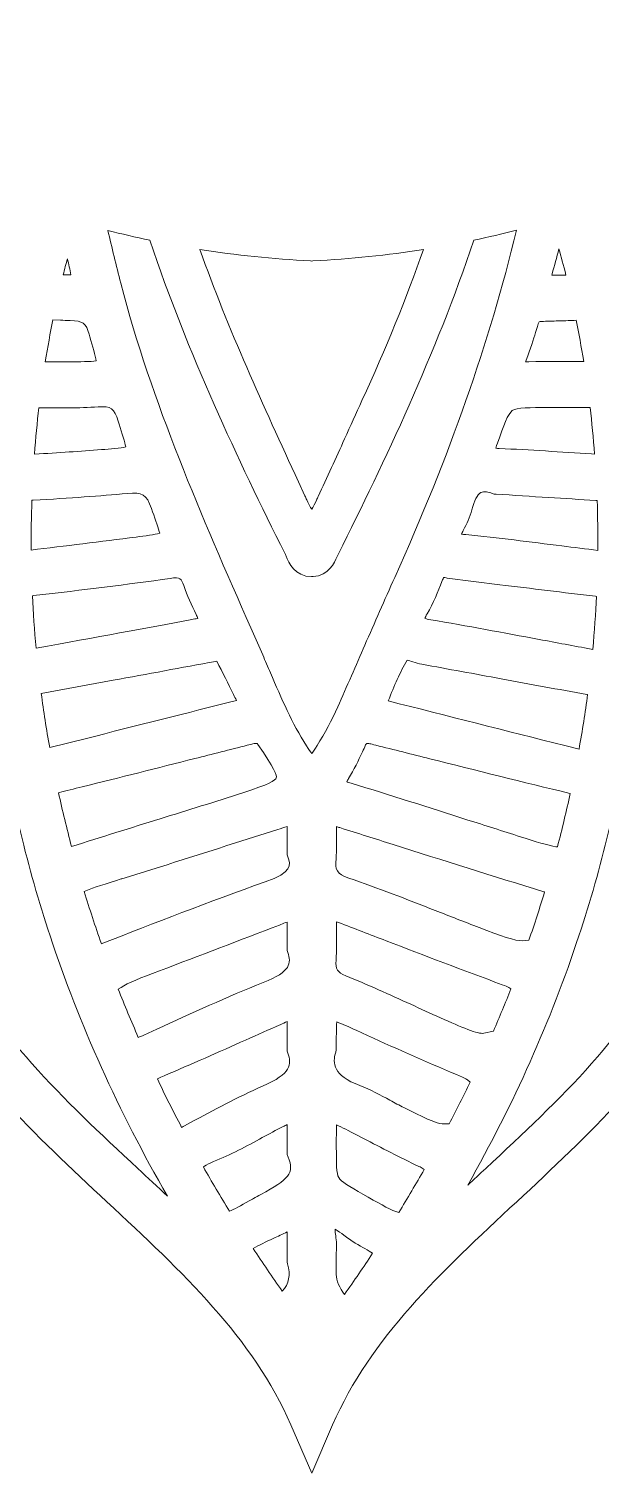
# Model space of a CAD drawing. Extents: x 126 to 2875, y -2951 to -49.
# Drawn here: x 1402 to 1601, y -2951 to -2448 of the extents above; entities that cross this region are included whole.
import ezdxf

# ---------------------------------------------------------------- set-up
doc = ezdxf.new("R2010")
doc.units = 0
doc.header["$MEASUREMENT"] = 0
doc.layers.add('Layer 1', color=7, linetype='Continuous')

# ---------------------------------------------------------------- blocks, each defined once
blk = doc.blocks.new('block 2')
at = {"layer": 'Layer 1', "lineweight": 0}
for points, knots in [([(2818.52, -1015.73), (2765.29, -1065.49), (2703.63, -1093.3), (2640.24, -1096.15), (2556.69, -1099.87), (2474.7, -1071.45), (2412.6, -1046.28), (2390.46, -1037.31), (2368.11, -1027.6), (2346.48, -1018.23), (2338.27, -1014.67), (2330.02, -1011.09), (2321.71, -1007.53), (2370.51, -1008.44), (2426.27, -1007.2), (2513.09, -924.65), (2568.78, -871.7), (2642.17, -798.11), (2625.81, -711.87), (2622.52, -694.49), (2611.09, -653.09), (2560.09, -612.54), (2565.36, -622.37), (2601.86, -692.87), (2569.54, -747.69), (2554.2, -773.71), (2526.78, -791.73), (2470.03, -803.98), (2455.63, -807.08), (2439.86, -809.44), (2422.81, -811.04), (2491.94, -734.79), (2533.75, -634.63), (2547.11, -513), (2561.91, -378.42), (2538.09, -252.24), (2515.5, -170.1), (2510.84, -153.21), (2505.7, -136.24), (2500.21, -119.65), (2496.11, -107.32), (2491.02, -97.85), (2485.03, -91.28), (2485.03, -91.28), (2489.08, -88.91), (2489.08, -88.91), (2488.22, -87.43), (2467.53, -52.75), (2420.58, -50.35), (2390.21, -48.79), (2356.11, -61.25), (2319.21, -87.4), (2293.72, -105.48), (2266.78, -130.21), (2238.64, -161.33), (2186.92, -191.97), (2146.46, -219.39), (2111.33, -247.55), (2059.02, -289.5), (2001.37, -329.63), (1934.36, -338.98), (1877.45, -346.93), (1826.29, -329.19), (1772.12, -310.4), (1744.15, -300.69), (1715.23, -290.66), (1685.52, -284.53), (1598.6, -266.59), (1534.9, -282.01), (1500.31, -329.06), (1465.72, -282.01), (1402.02, -266.61), (1315.1, -284.53), (1285.39, -290.66), (1256.47, -300.69), (1228.5, -310.4), (1174.33, -329.19), (1123.17, -346.93), (1066.26, -338.98), (999.25, -329.63), (941.6, -289.5), (889.29, -247.55), (854.16, -219.39), (813.72, -191.97), (761.98, -161.33), (733.84, -130.21), (706.9, -105.48), (681.41, -87.4), (644.51, -61.25), (610.42, -48.78), (580.04, -50.35), (533.09, -52.75), (512.4, -87.43), (511.54, -88.91), (511.54, -88.91), (515.6, -91.28), (515.6, -91.28), (509.6, -97.85), (504.51, -107.32), (500.43, -119.65), (494.91, -136.25), (489.76, -153.22), (485.12, -170.1), (462.53, -252.24), (438.71, -378.42), (453.51, -513), (466.87, -634.63), (508.68, -734.79), (577.81, -811.04), (560.76, -809.44), (544.99, -807.08), (530.59, -803.98), (473.84, -791.73), (446.42, -773.71), (431.08, -747.69), (398.76, -692.87), (435.26, -622.37), (440.53, -612.54), (389.53, -653.09), (378.1, -694.49), (374.81, -711.87), (358.45, -798.11), (431.84, -871.7), (487.53, -924.65), (574.36, -1007.2), (630.11, -1008.44), (678.91, -1007.53), (670.6, -1011.09), (662.35, -1014.67), (654.14, -1018.23), (632.51, -1027.6), (610.16, -1037.31), (588.02, -1046.28), (525.92, -1071.45), (443.9, -1099.88), (360.39, -1096.15), (296.99, -1093.3), (235.33, -1065.49), (182.1, -1015.73), (182.1, -1015.73), (125.87, -963.15), (125.87, -963.15), (125.87, -963.15), (170.22, -1026.07), (170.22, -1026.07), (219.77, -1096.34), (304.4, -1156.08), (385.84, -1178.26), (421.01, -1187.83), (457.96, -1193.28), (496.54, -1194.59), (485.65, -1205.66), (470.29, -1222.36), (453.05, -1244.47), (422.71, -1283.4), (380.73, -1347.02), (353.04, -1429.06), (321.9, -1521.35), (314.84, -1617.62), (332.07, -1715.18), (353.53, -1836.78), (412.97, -1960.62), (508.76, -2083.27), (508.76, -2083.27), (517.35, -2094.25), (517.35, -2094.25), (517.35, -2094.25), (522.39, -2081.24), (522.39, -2081.24), (522.59, -2080.7), (544.03, -2026.57), (607.28, -1966.45), (618.55, -1955.74), (631.63, -1944.41), (646.68, -1932.9), (644.92, -1962.85), (643.59, -2025.77), (654.99, -2105.75), (664.24, -2170.7), (680.05, -2233.27), (701.96, -2291.74), (729.36, -2364.83), (766.43, -2431.68), (812.16, -2490.44), (814.05, -2493.21), (839.63, -2531.25), (859.49, -2587.32), (878.32, -2640.42), (895.73, -2721.14), (871.87, -2804.06), (871.87, -2804.06), (865.62, -2825.84), (865.62, -2825.84), (865.62, -2825.84), (884.08, -2812.68), (884.08, -2812.68), (885.65, -2811.57), (922.92, -2784.71), (954.16, -2735.73), (978.8, -2697.08), (1003.28, -2637.97), (992.89, -2564.05), (993.48, -2564.79), (994.03, -2565.49), (994.54, -2566.17), (1016.21, -2595.31), (1039.76, -2622.73), (1064.5, -2647.63), (1109.21, -2692.65), (1155.37, -2726.78), (1201.72, -2749.11), (1255.68, -2775.1), (1310.13, -2785.14), (1363.64, -2778.93), (1378.87, -2809.5), (1404.34, -2833.21), (1429, -2856.2), (1455.2, -2880.59), (1479.94, -2903.62), (1493.04, -2933.91), (1493.04, -2933.91), (1500.31, -2950.67), (1500.31, -2950.67), (1500.31, -2950.67), (1507.58, -2933.91), (1507.58, -2933.91), (1520.68, -2903.62), (1545.42, -2880.59), (1571.62, -2856.2), (1596.29, -2833.21), (1621.76, -2809.5), (1636.98, -2778.93), (1690.49, -2785.14), (1744.94, -2775.1), (1798.9, -2749.11), (1845.25, -2726.78), (1891.43, -2692.65), (1936.12, -2647.63), (1960.86, -2622.73), (1984.41, -2595.33), (2006.08, -2566.18), (2006.59, -2565.5), (2007.14, -2564.79), (2007.73, -2564.05), (1997.35, -2637.97), (2021.82, -2697.08), (2046.46, -2735.73), (2077.7, -2784.71), (2114.98, -2811.57), (2116.54, -2812.68), (2116.54, -2812.68), (2135, -2825.84), (2135, -2825.84), (2135, -2825.84), (2128.75, -2804.06), (2128.75, -2804.06), (2104.89, -2721.14), (2122.3, -2640.42), (2141.13, -2587.32), (2161.01, -2531.22), (2186.59, -2493.18), (2188.46, -2490.44), (2234.19, -2431.68), (2271.26, -2364.83), (2298.65, -2291.74), (2320.57, -2233.27), (2336.38, -2170.7), (2345.63, -2105.75), (2357.03, -2025.77), (2355.7, -1962.85), (2353.94, -1932.9), (2368.99, -1944.41), (2382.07, -1955.74), (2393.34, -1966.45), (2456.59, -2026.57), (2478.03, -2080.7), (2478.23, -2081.24), (2478.23, -2081.24), (2483.25, -2094.29), (2483.25, -2094.29), (2483.25, -2094.29), (2491.86, -2083.27), (2491.86, -2083.27), (2587.65, -1960.62), (2647.09, -1836.78), (2668.55, -1715.18), (2685.78, -1617.62), (2678.72, -1521.35), (2647.58, -1429.06), (2619.89, -1347.02), (2577.91, -1283.4), (2547.57, -1244.47), (2530.33, -1222.36), (2514.97, -1205.66), (2504.08, -1194.59), (2542.66, -1193.28), (2579.61, -1187.83), (2614.78, -1178.26), (2696.22, -1156.08), (2780.85, -1096.34), (2830.4, -1026.07), (2830.4, -1026.07), (2874.75, -963.15), (2874.75, -963.15), (2874.75, -963.15), (2818.52, -1015.73), (2818.52, -1015.73)], [0, 0, 0, 0, 1, 1, 1, 2, 2, 2, 3, 3, 3, 4, 4, 4, 5, 5, 5, 6, 6, 6, 7, 7, 7, 8, 8, 8, 9, 9, 9, 10, 10, 10, 11, 11, 11, 12, 12, 12, 13, 13, 13, 14, 14, 14, 15, 15, 15, 16, 16, 16, 17, 17, 17, 18, 18, 18, 19, 19, 19, 20, 20, 20, 21, 21, 21, 22, 22, 22, 23, 23, 23, 24, 24, 24, 25, 25, 25, 26, 26, 26, 27, 27, 27, 28, 28, 28, 29, 29, 29, 30, 30, 30, 31, 31, 31, 32, 32, 32, 33, 33, 33, 34, 34, 34, 35, 35, 35, 36, 36, 36, 37, 37, 37, 38, 38, 38, 39, 39, 39, 40, 40, 40, 41, 41, 41, 42, 42, 42, 43, 43, 43, 44, 44, 44, 45, 45, 45, 46, 46, 46, 47, 47, 47, 48, 48, 48, 49, 49, 49, 50, 50, 50, 51, 51, 51, 52, 52, 52, 53, 53, 53, 54, 54, 54, 55, 55, 55, 56, 56, 56, 57, 57, 57, 58, 58, 58, 59, 59, 59, 60, 60, 60, 61, 61, 61, 62, 62, 62, 63, 63, 63, 64, 64, 64, 65, 65, 65, 66, 66, 66, 67, 67, 67, 68, 68, 68, 69, 69, 69, 70, 70, 70, 71, 71, 71, 72, 72, 72, 73, 73, 73, 74, 74, 74, 75, 75, 75, 76, 76, 76, 77, 77, 77, 78, 78, 78, 79, 79, 79, 80, 80, 80, 81, 81, 81, 82, 82, 82, 83, 83, 83, 84, 84, 84, 85, 85, 85, 86, 86, 86, 87, 87, 87, 88, 88, 88, 89, 89, 89, 90, 90, 90, 91, 91, 91, 92, 92, 92, 93, 93, 93, 94, 94, 94, 95, 95, 95, 96, 96, 96, 97, 97, 97, 98, 98, 98, 99, 99, 99, 100, 100, 100, 101, 101, 101, 102, 102, 102, 102]), ([(1502.19, -2697.35), (1501.37, -2698.69), (1500.75, -2699.53), (1500.33, -2700.09), (1499.9, -2699.56), (1499.3, -2698.74), (1498.49, -2697.49), (1493.44, -2689.58), (1489.78, -2681.06), (1485.92, -2672.04), (1485.03, -2669.96), (1484.15, -2667.9), (1483.25, -2665.83), (1483.25, -2665.83), (1479.08, -2656.35), (1479.08, -2656.35), (1462.15, -2617.77), (1444.61, -2577.88), (1433.86, -2536.41), (1432.23, -2530.11), (1430.75, -2523.9), (1429.38, -2518.03), (1434.16, -2519.26), (1439.02, -2520.39), (1443.93, -2521.42), (1457.21, -2560.91), (1474.76, -2598.1), (1490.91, -2630.37), (1491.08, -2630.7), (1491.22, -2631.07), (1491.38, -2631.43), (1492.33, -2633.6), (1494.5, -2638.56), (1500.23, -2638.56), (1500.44, -2638.56), (1500.64, -2638.56), (1500.85, -2638.54), (1506.12, -2638.22), (1508.16, -2633.73), (1509.14, -2631.56), (1509.29, -2631.23), (1509.43, -2630.91), (1509.57, -2630.61), (1525.73, -2598.38), (1543.32, -2561.17), (1556.73, -2521.42), (1561.73, -2520.36), (1566.67, -2519.2), (1571.56, -2517.93), (1562.11, -2557.03), (1548.24, -2596.61), (1529.18, -2638.81), (1525.64, -2646.66), (1522.16, -2654.67), (1518.78, -2662.41), (1515.71, -2669.47), (1512.53, -2676.77), (1509.33, -2683.91), (1507.26, -2688.53), (1504.85, -2693.06), (1502.19, -2697.35)], [0, 0, 0, 0, 1, 1, 1, 2, 2, 2, 3, 3, 3, 4, 4, 4, 5, 5, 5, 6, 6, 6, 7, 7, 7, 8, 8, 8, 9, 9, 9, 10, 10, 10, 11, 11, 11, 12, 12, 12, 13, 13, 13, 14, 14, 14, 15, 15, 15, 16, 16, 16, 17, 17, 17, 18, 18, 18, 19, 19, 19, 20, 20, 20, 20]), ([(1413.82, -2533.5), (1414.32, -2531.52), (1414.81, -2529.65), (1415.29, -2527.89), (1415.75, -2529.73), (1416.16, -2531.61), (1416.51, -2533.51), (1415.61, -2533.53), (1414.72, -2533.51), (1413.82, -2533.5)], [0, 0, 0, 0, 1, 1, 1, 2, 2, 2, 3, 3, 3, 3]), ([(1499.9, -2528.65), (1499.9, -2528.65), (1500.31, -2528.67), (1500.31, -2528.67), (1500.31, -2528.67), (1500.72, -2528.65), (1500.72, -2528.65), (1513.88, -2527.97), (1526.68, -2526.61), (1539.16, -2524.65), (1533.2, -2541.66), (1526.13, -2559.09), (1517.77, -2577.28), (1515.73, -2581.71), (1513.72, -2586.16), (1511.72, -2590.59), (1508.75, -2597.19), (1505.68, -2604), (1502.56, -2610.63), (1502.37, -2611.03), (1502.18, -2611.46), (1501.99, -2611.88), (1501.56, -2612.82), (1500.83, -2614.46), (1500.29, -2615.05), (1499.74, -2614.53), (1498.96, -2612.74), (1498.54, -2611.76), (1498.35, -2611.3), (1498.16, -2610.85), (1497.95, -2610.43), (1497.95, -2610.43), (1495.67, -2605.49), (1495.67, -2605.49), (1483.56, -2579.27), (1471.2, -2552.38), (1461.39, -2524.63), (1473.89, -2526.61), (1486.73, -2527.97), (1499.9, -2528.65)], [0, 0, 0, 0, 1, 1, 1, 2, 2, 2, 3, 3, 3, 4, 4, 4, 5, 5, 5, 6, 6, 6, 7, 7, 7, 8, 8, 8, 9, 9, 9, 10, 10, 10, 11, 11, 11, 12, 12, 12, 13, 13, 13, 13]), ([(1583.81, -2533.61), (1583.81, -2533.61), (1583.94, -2533.16), (1583.94, -2533.16), (1584.75, -2530.31), (1585.57, -2527.4), (1586.28, -2524.44), (1587.07, -2527.16), (1587.9, -2530.2), (1588.75, -2533.54), (1587.1, -2533.56), (1585.46, -2533.57), (1583.81, -2533.61)], [0, 0, 0, 0, 1, 1, 1, 2, 2, 2, 3, 3, 3, 4, 4, 4, 4]), ([(1416.19, -2549.39), (1420.75, -2549.51), (1421.75, -2550.23), (1422.86, -2554.12), (1422.86, -2554.12), (1423.14, -2555.1), (1423.14, -2555.1), (1424.06, -2558.35), (1425.01, -2561.69), (1425.25, -2563.43), (1423.38, -2563.71), (1419.53, -2563.73), (1415.78, -2563.75), (1415.78, -2563.75), (1407.6, -2563.75), (1407.6, -2563.75), (1408.44, -2558.57), (1409.32, -2553.71), (1410.26, -2549.18), (1410.26, -2549.18), (1412.9, -2549.28), (1412.9, -2549.28), (1413.99, -2549.32), (1415.1, -2549.36), (1416.19, -2549.39)], [0, 0, 0, 0, 1, 1, 1, 2, 2, 2, 3, 3, 3, 4, 4, 4, 5, 5, 5, 6, 6, 6, 7, 7, 7, 8, 8, 8, 8]), ([(1584.67, -2549.56), (1586.53, -2549.51), (1588.8, -2549.47), (1591.57, -2549.34), (1591.57, -2549.34), (1592.33, -2549.31), (1592.33, -2549.31), (1593.23, -2553.76), (1594.12, -2558.54), (1594.94, -2563.62), (1589.11, -2563.6), (1582.45, -2563.59), (1575.82, -2563.73), (1575.82, -2563.73), (1574.73, -2563.73), (1574.73, -2563.73), (1574.77, -2563.57), (1574.84, -2563.41), (1574.9, -2563.24), (1576.48, -2559.06), (1577.45, -2555.88), (1578.16, -2553.55), (1578.6, -2552.13), (1579.09, -2550.54), (1579.41, -2549.83), (1580.35, -2549.66), (1582.53, -2549.61), (1584.67, -2549.56)], [0, 0, 0, 0, 1, 1, 1, 2, 2, 2, 3, 3, 3, 4, 4, 4, 5, 5, 5, 6, 6, 6, 7, 7, 7, 8, 8, 8, 9, 9, 9, 9]), ([(1427.1, -2594.34), (1419.71, -2594.91), (1412.41, -2595.39), (1403.81, -2595.93), (1404.24, -2590.31), (1404.76, -2584.91), (1405.38, -2579.75), (1405.38, -2579.75), (1405.9, -2579.75), (1405.9, -2579.75), (1412.33, -2579.83), (1419.17, -2579.88), (1425.99, -2579.45), (1430.47, -2579.16), (1431.51, -2579.92), (1432.96, -2584.45), (1432.96, -2584.45), (1433.29, -2585.5), (1433.29, -2585.5), (1434.28, -2588.58), (1435.3, -2591.76), (1435.57, -2593.41), (1433.83, -2593.82), (1430.15, -2594.11), (1427.1, -2594.34)], [0, 0, 0, 0, 1, 1, 1, 2, 2, 2, 3, 3, 3, 4, 4, 4, 5, 5, 5, 6, 6, 6, 7, 7, 7, 8, 8, 8, 8]), ([(1582.78, -2579.7), (1586.3, -2579.72), (1589.83, -2579.72), (1593.34, -2579.72), (1593.34, -2579.72), (1597.17, -2579.72), (1597.17, -2579.72), (1597.77, -2584.88), (1598.3, -2590.26), (1598.72, -2595.86), (1598.72, -2595.86), (1597.62, -2595.8), (1597.62, -2595.8), (1587.12, -2595.14), (1576.26, -2594.44), (1565.56, -2593.92), (1565.07, -2593.9), (1564.66, -2593.87), (1564.33, -2593.84), (1564.4, -2593.57), (1564.5, -2593.25), (1564.64, -2592.89), (1564.64, -2592.89), (1564.93, -2592.05), (1564.93, -2592.05), (1567.11, -2585.89), (1568.55, -2581.82), (1570.1, -2580.75), (1571.7, -2579.64), (1576.12, -2579.67), (1582.78, -2579.7)], [0, 0, 0, 0, 1, 1, 1, 2, 2, 2, 3, 3, 3, 4, 4, 4, 5, 5, 5, 6, 6, 6, 7, 7, 7, 8, 8, 8, 9, 9, 9, 10, 10, 10, 10]), ([(1439.21, -2624.78), (1426.78, -2626.38), (1414.37, -2627.89), (1402.69, -2629.3), (1402.64, -2623.34), (1402.72, -2617.58), (1402.93, -2611.98), (1402.93, -2611.98), (1403.39, -2611.95), (1403.39, -2611.95), (1416.52, -2611.2), (1426.61, -2610.47), (1436.07, -2609.57), (1441.38, -2609.07), (1442.79, -2609.95), (1444.53, -2614.81), (1444.53, -2614.81), (1444.95, -2615.98), (1444.95, -2615.98), (1446, -2618.9), (1447.06, -2621.87), (1447.39, -2623.46), (1445.73, -2623.93), (1442.31, -2624.37), (1439.21, -2624.78)], [0, 0, 0, 0, 1, 1, 1, 2, 2, 2, 3, 3, 3, 4, 4, 4, 5, 5, 5, 6, 6, 6, 7, 7, 7, 8, 8, 8, 8]), ([(1587.37, -2627.86), (1576.44, -2626.48), (1565.12, -2625.05), (1553.94, -2623.93), (1553.31, -2623.87), (1552.82, -2623.79), (1552.44, -2623.72), (1552.58, -2623.39), (1552.77, -2622.98), (1553.02, -2622.49), (1554.26, -2620.16), (1555.4, -2617.85), (1556.03, -2615.24), (1556.77, -2612.1), (1557.93, -2609.92), (1559.16, -2609.26), (1560.23, -2608.7), (1561.89, -2609.11), (1563.09, -2609.56), (1563.09, -2609.56), (1563.74, -2609.79), (1563.74, -2609.79), (1563.74, -2609.79), (1564.45, -2609.84), (1564.45, -2609.84), (1570.61, -2610.22), (1576.69, -2610.62), (1582.72, -2611), (1588.23, -2611.35), (1593.69, -2611.69), (1599.12, -2612.04), (1599.12, -2612.04), (1599.61, -2612.07), (1599.61, -2612.07), (1599.82, -2617.68), (1599.89, -2623.46), (1599.85, -2629.42), (1595.68, -2628.9), (1591.52, -2628.38), (1587.37, -2627.86)], [0, 0, 0, 0, 1, 1, 1, 2, 2, 2, 3, 3, 3, 4, 4, 4, 5, 5, 5, 6, 6, 6, 7, 7, 7, 8, 8, 8, 9, 9, 9, 10, 10, 10, 11, 11, 11, 12, 12, 12, 13, 13, 13, 13]), ([(1460.64, -2653.18), (1459.93, -2653.25), (1459.22, -2653.33), (1458.58, -2653.44), (1442.67, -2656.48), (1425.47, -2659.66), (1404.41, -2663.47), (1403.83, -2657.16), (1403.4, -2651.06), (1403.13, -2645.19), (1403.13, -2645.19), (1403.46, -2645.16), (1403.46, -2645.16), (1421.11, -2643.13), (1435.96, -2641.33), (1451.03, -2639.17), (1454.71, -2638.65), (1454.86, -2639.11), (1455.75, -2641.69), (1456.95, -2645.17), (1458.46, -2648.37), (1460.06, -2651.77), (1460.28, -2652.23), (1460.5, -2652.71), (1460.72, -2653.17), (1460.69, -2653.17), (1460.67, -2653.18), (1460.64, -2653.18)], [0, 0, 0, 0, 1, 1, 1, 2, 2, 2, 3, 3, 3, 4, 4, 4, 5, 5, 5, 6, 6, 6, 7, 7, 7, 8, 8, 8, 9, 9, 9, 9]), ([(1579.49, -2660.42), (1567.14, -2658.11), (1554.37, -2655.72), (1541.74, -2653.56), (1540.76, -2653.39), (1540.07, -2653.21), (1539.63, -2653.07), (1539.79, -2652.69), (1540.04, -2652.19), (1540.45, -2651.51), (1542.67, -2647.78), (1544.24, -2643.75), (1545.61, -2640.19), (1545.9, -2639.44), (1546.12, -2639.03), (1546.25, -2638.83), (1546.42, -2638.84), (1546.68, -2638.89), (1547.04, -2639.02), (1547.04, -2639.02), (1547.47, -2639.14), (1547.47, -2639.14), (1547.47, -2639.14), (1565.7, -2641.36), (1565.7, -2641.36), (1576.75, -2642.7), (1587.88, -2644.05), (1599.02, -2645.4), (1599.02, -2645.4), (1599.39, -2645.44), (1599.39, -2645.44), (1599.1, -2651.36), (1598.68, -2657.52), (1598.07, -2663.87), (1598.07, -2663.87), (1597.5, -2663.77), (1597.5, -2663.77), (1591.5, -2662.67), (1585.49, -2661.54), (1579.49, -2660.42)], [0, 0, 0, 0, 1, 1, 1, 2, 2, 2, 3, 3, 3, 4, 4, 4, 5, 5, 5, 6, 6, 6, 7, 7, 7, 8, 8, 8, 9, 9, 9, 10, 10, 10, 11, 11, 11, 12, 12, 12, 13, 13, 13, 13]), ([(1421.91, -2694.85), (1421.91, -2694.85), (1409.12, -2698.08), (1409.12, -2698.08), (1407.96, -2691.65), (1406.99, -2685.36), (1406.19, -2679.25), (1406.19, -2679.25), (1431.21, -2674.63), (1431.21, -2674.63), (1443.1, -2672.45), (1454.99, -2670.25), (1466.89, -2668.06), (1466.89, -2668.06), (1467.27, -2668), (1467.27, -2668), (1469.32, -2671.89), (1471.23, -2675.82), (1473.1, -2679.63), (1473.43, -2680.31), (1473.76, -2681), (1474.08, -2681.64), (1456.7, -2686.09), (1439.02, -2690.54), (1421.91, -2694.85)], [0, 0, 0, 0, 1, 1, 1, 2, 2, 2, 3, 3, 3, 4, 4, 4, 5, 5, 5, 6, 6, 6, 7, 7, 7, 8, 8, 8, 8]), ([(1588.42, -2697.4), (1567.92, -2692.22), (1547.4, -2687.04), (1526.94, -2681.8), (1528.98, -2676.5), (1530.99, -2671.93), (1533.46, -2667.64), (1534.04, -2667.75), (1534.93, -2668.03), (1535.52, -2668.22), (1536.51, -2668.54), (1537.53, -2668.87), (1538.63, -2669.06), (1547.83, -2670.72), (1557.01, -2672.42), (1566.21, -2674.13), (1576.15, -2675.96), (1586.09, -2677.8), (1596.05, -2679.59), (1596.05, -2679.59), (1596.29, -2679.63), (1596.29, -2679.63), (1595.46, -2685.81), (1594.48, -2692.14), (1593.31, -2698.63), (1593.31, -2698.63), (1588.42, -2697.4), (1588.42, -2697.4)], [0, 0, 0, 0, 1, 1, 1, 2, 2, 2, 3, 3, 3, 4, 4, 4, 5, 5, 5, 6, 6, 6, 7, 7, 7, 8, 8, 8, 9, 9, 9, 9]), ([(1439.79, -2844.61), (1413.71, -2820.33), (1389.08, -2797.38), (1375.57, -2767.12), (1375.57, -2767.12), (1373.15, -2761.7), (1373.15, -2761.7), (1373.15, -2761.7), (1372.28, -2761.82), (1372.28, -2761.82), (1352.48, -2745.38), (1334.83, -2728.39), (1319.08, -2711.1), (1328.32, -2701.13), (1354.49, -2678.43), (1391.81, -2690.97), (1395.53, -2715.39), (1401.34, -2739.64), (1409.24, -2763.56), (1419.44, -2794.45), (1433.11, -2824.76), (1450.11, -2854.27), (1446.68, -2851.02), (1443.23, -2847.81), (1439.79, -2844.61)], [0, 0, 0, 0, 1, 1, 1, 2, 2, 2, 3, 3, 3, 4, 4, 4, 5, 5, 5, 6, 6, 6, 7, 7, 7, 8, 8, 8, 8]), ([(1628.32, -2761.82), (1628.32, -2761.82), (1627.47, -2761.7), (1627.47, -2761.7), (1627.47, -2761.7), (1625.05, -2767.12), (1625.05, -2767.12), (1611.55, -2797.38), (1586.91, -2820.33), (1560.83, -2844.61), (1558.75, -2846.54), (1556.66, -2848.49), (1554.59, -2850.44), (1570.58, -2822.13), (1583.54, -2793.1), (1593.29, -2763.56), (1601.18, -2739.64), (1607, -2715.39), (1610.72, -2690.97), (1646.81, -2678.84), (1672.46, -2699.66), (1682.48, -2710.07), (1666.49, -2727.71), (1648.52, -2745.04), (1628.32, -2761.82)], [0, 0, 0, 0, 1, 1, 1, 2, 2, 2, 3, 3, 3, 4, 4, 4, 5, 5, 5, 6, 6, 6, 7, 7, 7, 8, 8, 8, 8]), ([(1487.98, -2708.63), (1487.69, -2709.39), (1485.46, -2710.9), (1476.3, -2713.84), (1466.74, -2716.91), (1456.98, -2719.94), (1447.53, -2722.87), (1437.44, -2726), (1426.99, -2729.24), (1416.73, -2732.55), (1415.05, -2726.19), (1413.55, -2719.94), (1412.22, -2713.79), (1412.22, -2713.79), (1412.49, -2713.72), (1412.49, -2713.72), (1414.77, -2713.1), (1417.52, -2712.42), (1420.45, -2711.71), (1433.53, -2708.49), (1446.79, -2705.14), (1459.63, -2701.89), (1465.71, -2700.34), (1471.8, -2698.8), (1477.88, -2697.27), (1478.66, -2697.08), (1479.43, -2696.89), (1479.8, -2696.81), (1480.57, -2696.64), (1481.05, -2696.6), (1481.28, -2696.6), (1481.36, -2696.68), (1481.44, -2696.81), (1481.55, -2696.97), (1487.3, -2705.22), (1488.22, -2707.86), (1487.98, -2708.63)], [0, 0, 0, 0, 1, 1, 1, 2, 2, 2, 3, 3, 3, 4, 4, 4, 5, 5, 5, 6, 6, 6, 7, 7, 7, 8, 8, 8, 9, 9, 9, 10, 10, 10, 11, 11, 11, 12, 12, 12, 12]), ([(1572.92, -2729.12), (1566.72, -2727.16), (1560.53, -2725.16), (1554.32, -2723.18), (1541.15, -2718.96), (1527.52, -2714.59), (1514.05, -2710.49), (1513.35, -2710.28), (1512.86, -2710.09), (1512.51, -2709.93), (1512.66, -2709.65), (1512.86, -2709.28), (1513.15, -2708.81), (1515.03, -2705.79), (1516.5, -2702.63), (1517.93, -2699.56), (1518.31, -2698.77), (1518.67, -2697.98), (1519.05, -2697.17), (1519.18, -2696.94), (1519.27, -2696.73), (1519.35, -2696.59), (1519.59, -2696.59), (1519.95, -2696.62), (1520.51, -2696.73), (1520.86, -2696.81), (1521.73, -2697.02), (1522.61, -2697.24), (1528.88, -2698.8), (1535.17, -2700.39), (1541.44, -2701.97), (1557.38, -2705.97), (1573.87, -2710.14), (1590.13, -2714.03), (1590.13, -2714.03), (1590.25, -2714.06), (1590.25, -2714.06), (1588.92, -2720.14), (1587.44, -2726.35), (1585.77, -2732.66), (1585.77, -2732.66), (1585.27, -2732.58), (1585.27, -2732.58), (1582.45, -2732.14), (1578.24, -2730.8), (1572.92, -2729.12)], [0, 0, 0, 0, 1, 1, 1, 2, 2, 2, 3, 3, 3, 4, 4, 4, 5, 5, 5, 6, 6, 6, 7, 7, 7, 8, 8, 8, 9, 9, 9, 10, 10, 10, 11, 11, 11, 12, 12, 12, 13, 13, 13, 14, 14, 14, 15, 15, 15, 15]), ([(1492, -2736.1), (1492.98, -2739.07), (1493.76, -2741.43), (1484.05, -2744.85), (1464.73, -2751.68), (1445.03, -2759.38), (1427.67, -2766.17), (1427.67, -2766.17), (1427.11, -2766.38), (1427.11, -2766.38), (1424.96, -2760.24), (1422.98, -2754.19), (1421.16, -2748.21), (1421.16, -2748.21), (1421.73, -2747.97), (1421.73, -2747.97), (1424.42, -2746.77), (1428.44, -2745.53), (1434, -2743.81), (1434, -2743.81), (1434.24, -2743.74), (1434.24, -2743.74), (1448.18, -2739.44), (1462.3, -2734.94), (1475.96, -2730.57), (1475.96, -2730.57), (1488.53, -2726.57), (1488.53, -2726.57), (1489.64, -2726.22), (1490.78, -2725.86), (1491.73, -2725.57), (1491.76, -2726.62), (1491.76, -2727.85), (1491.76, -2729.09), (1491.78, -2729.97), (1491.78, -2730.84), (1491.78, -2732.08), (1491.78, -2732.08), (1491.76, -2735.39), (1491.76, -2735.39), (1491.76, -2735.39), (1492, -2736.1), (1492, -2736.1)], [0, 0, 0, 0, 1, 1, 1, 2, 2, 2, 3, 3, 3, 4, 4, 4, 5, 5, 5, 6, 6, 6, 7, 7, 7, 8, 8, 8, 9, 9, 9, 10, 10, 10, 11, 11, 11, 12, 12, 12, 13, 13, 13, 14, 14, 14, 14]), ([(1558.6, -2760.73), (1553.47, -2758.78), (1548.34, -2756.77), (1543.22, -2754.76), (1533.44, -2750.93), (1523.31, -2746.97), (1513.16, -2743.48), (1508.91, -2742.02), (1508.37, -2740.66), (1508.75, -2736.76), (1509.05, -2733.77), (1508.98, -2730.84), (1508.94, -2728.01), (1508.92, -2727.2), (1508.91, -2726.38), (1508.91, -2725.57), (1509.27, -2725.7), (1509.67, -2725.83), (1510.06, -2725.95), (1516.25, -2727.9), (1522.44, -2729.86), (1528.63, -2731.82), (1545.77, -2737.27), (1563.52, -2742.89), (1581.06, -2748.24), (1581.06, -2748.24), (1581.33, -2748.32), (1581.33, -2748.32), (1579.65, -2753.88), (1577.83, -2759.48), (1575.85, -2765.16), (1575.85, -2765.16), (1573.78, -2765.32), (1573.78, -2765.32), (1571.24, -2765.51), (1565.92, -2763.5), (1558.6, -2760.73)], [0, 0, 0, 0, 1, 1, 1, 2, 2, 2, 3, 3, 3, 4, 4, 4, 5, 5, 5, 6, 6, 6, 7, 7, 7, 8, 8, 8, 9, 9, 9, 10, 10, 10, 11, 11, 11, 12, 12, 12, 12]), ([(1491.98, -2769.44), (1493.16, -2773.11), (1493.22, -2776.02), (1483.39, -2779.9), (1470.84, -2784.85), (1458.43, -2790.58), (1446.43, -2796.12), (1446.43, -2796.12), (1441.88, -2798.21), (1441.88, -2798.21), (1441.31, -2798.48), (1440.82, -2798.67), (1440.4, -2798.82), (1440.4, -2798.82), (1439.95, -2798.96), (1439.95, -2798.96), (1437.48, -2793.32), (1435.16, -2787.74), (1432.99, -2782.21), (1432.99, -2782.21), (1433.94, -2781.56), (1433.94, -2781.56), (1436.2, -2779.99), (1440.84, -2778.24), (1447.28, -2775.8), (1461.23, -2770.54), (1475.38, -2765.1), (1489.06, -2759.84), (1489.06, -2759.84), (1489.55, -2759.65), (1489.55, -2759.65), (1490.27, -2759.37), (1491.03, -2759.07), (1491.75, -2758.81), (1491.76, -2759.67), (1491.76, -2760.62), (1491.76, -2761.57), (1491.76, -2761.57), (1491.76, -2768.74), (1491.76, -2768.74), (1491.76, -2768.74), (1491.98, -2769.44), (1491.98, -2769.44)], [0, 0, 0, 0, 1, 1, 1, 2, 2, 2, 3, 3, 3, 4, 4, 4, 5, 5, 5, 6, 6, 6, 7, 7, 7, 8, 8, 8, 9, 9, 9, 10, 10, 10, 11, 11, 11, 12, 12, 12, 13, 13, 13, 14, 14, 14, 14]), ([(1508.92, -2762.17), (1508.91, -2761.01), (1508.89, -2759.86), (1508.89, -2758.7), (1509.11, -2758.78), (1509.35, -2758.88), (1509.57, -2758.96), (1515.13, -2761.08), (1520.67, -2763.2), (1526.21, -2765.34), (1539.43, -2770.42), (1553.07, -2775.66), (1566.6, -2780.63), (1567.63, -2781.01), (1568.38, -2781.34), (1568.84, -2781.62), (1568.84, -2781.62), (1569.6, -2782.08), (1569.6, -2782.08), (1567.68, -2786.96), (1565.67, -2791.87), (1563.53, -2796.82), (1563.53, -2796.82), (1560.19, -2797.52), (1560.19, -2797.52), (1558.14, -2797.95), (1552.36, -2795.38), (1545.08, -2792.14), (1541.63, -2790.6), (1538.19, -2789.02), (1534.76, -2787.45), (1527.39, -2784.11), (1519.78, -2780.64), (1512.14, -2777.49), (1509.14, -2776.26), (1508.49, -2775.25), (1508.75, -2772.1), (1509, -2768.72), (1508.95, -2765.4), (1508.92, -2762.17)], [0, 0, 0, 0, 1, 1, 1, 2, 2, 2, 3, 3, 3, 4, 4, 4, 5, 5, 5, 6, 6, 6, 7, 7, 7, 8, 8, 8, 9, 9, 9, 10, 10, 10, 11, 11, 11, 12, 12, 12, 13, 13, 13, 13]), ([(1456.03, -2829.79), (1455.75, -2829.95), (1455.48, -2830.08), (1455.23, -2830.21), (1455.23, -2830.21), (1455.04, -2830.3), (1455.04, -2830.3), (1452.06, -2824.63), (1449.24, -2819.03), (1446.58, -2813.44), (1446.58, -2813.44), (1446.92, -2813.25), (1446.92, -2813.25), (1447.42, -2812.97), (1448.07, -2812.65), (1448.93, -2812.3), (1458.46, -2808.31), (1468.02, -2804.04), (1477.28, -2799.91), (1481.35, -2798.09), (1485.41, -2796.27), (1489.5, -2794.46), (1490.24, -2794.13), (1491.02, -2793.78), (1491.75, -2793.48), (1491.76, -2794.21), (1491.76, -2795), (1491.78, -2795.75), (1491.78, -2795.75), (1491.78, -2803.74), (1491.78, -2803.74), (1491.78, -2803.74), (1492, -2804.45), (1492, -2804.45), (1493.23, -2808.27), (1493.38, -2811.53), (1483.15, -2815.99), (1474.54, -2819.74), (1466.21, -2824.27), (1458.17, -2828.64), (1458.17, -2828.64), (1456.03, -2829.79), (1456.03, -2829.79)], [0, 0, 0, 0, 1, 1, 1, 2, 2, 2, 3, 3, 3, 4, 4, 4, 5, 5, 5, 6, 6, 6, 7, 7, 7, 8, 8, 8, 9, 9, 9, 10, 10, 10, 11, 11, 11, 12, 12, 12, 13, 13, 13, 14, 14, 14, 14]), ([(1545.74, -2829.05), (1543.53, -2829), (1538.62, -2826.53), (1532.38, -2823.43), (1530.75, -2822.61), (1529.14, -2821.74), (1527.52, -2820.85), (1524.2, -2819.05), (1520.76, -2817.16), (1517.04, -2815.75), (1507.64, -2812.18), (1507.45, -2808.03), (1508.64, -2804.09), (1508.64, -2804.09), (1508.84, -2803.31), (1508.84, -2803.31), (1508.84, -2803.31), (1508.84, -2802.61), (1508.84, -2802.61), (1508.84, -2799.2), (1508.86, -2795.7), (1509.03, -2793.59), (1510.73, -2794.21), (1513.24, -2795.35), (1515.71, -2796.47), (1515.71, -2796.47), (1519.72, -2798.29), (1519.72, -2798.29), (1530.45, -2803.17), (1541.56, -2808.2), (1552.71, -2812.79), (1553.86, -2813.27), (1554.31, -2813.59), (1554.45, -2813.71), (1554.45, -2813.71), (1555.43, -2814.55), (1555.43, -2814.55), (1553.1, -2819.38), (1550.66, -2824.22), (1548.12, -2829.11), (1548.12, -2829.11), (1545.74, -2829.05), (1545.74, -2829.05)], [0, 0, 0, 0, 1, 1, 1, 2, 2, 2, 3, 3, 3, 4, 4, 4, 5, 5, 5, 6, 6, 6, 7, 7, 7, 8, 8, 8, 9, 9, 9, 10, 10, 10, 11, 11, 11, 12, 12, 12, 13, 13, 13, 14, 14, 14, 14]), ([(1482.55, -2853.7), (1481.71, -2854.16), (1480.86, -2854.62), (1480.02, -2855.09), (1480.02, -2855.09), (1479.73, -2855.25), (1479.73, -2855.25), (1476.58, -2857.02), (1474.11, -2858.41), (1472.23, -2859.29), (1472.23, -2859.29), (1471.71, -2859.52), (1471.71, -2859.52), (1468.52, -2854.36), (1465.49, -2849.2), (1462.59, -2844.09), (1462.59, -2844.09), (1462.98, -2843.82), (1462.98, -2843.82), (1463.76, -2843.27), (1464.84, -2842.71), (1466.17, -2842.19), (1472.09, -2839.85), (1477.67, -2836.81), (1483.09, -2833.88), (1485.49, -2832.56), (1487.9, -2831.25), (1490.34, -2830.02), (1490.78, -2829.79), (1491.26, -2829.54), (1491.75, -2829.29), (1491.75, -2829.91), (1491.76, -2830.51), (1491.76, -2831.06), (1491.76, -2831.06), (1491.76, -2839.77), (1491.76, -2839.77), (1491.76, -2839.77), (1492.11, -2840.62), (1492.11, -2840.62), (1494.42, -2846.3), (1492.27, -2848.39), (1482.55, -2853.7)], [0, 0, 0, 0, 1, 1, 1, 2, 2, 2, 3, 3, 3, 4, 4, 4, 5, 5, 5, 6, 6, 6, 7, 7, 7, 8, 8, 8, 9, 9, 9, 10, 10, 10, 11, 11, 11, 12, 12, 12, 13, 13, 13, 14, 14, 14, 14]), ([(1530.56, -2859.95), (1530.56, -2859.95), (1529.58, -2859.6), (1529.58, -2859.6), (1527.03, -2858.7), (1523.09, -2856.44), (1518.09, -2853.55), (1513.37, -2850.85), (1510.52, -2849.2), (1509.7, -2847.78), (1508.87, -2846.3), (1508.86, -2842.87), (1508.86, -2837.14), (1508.86, -2834.31), (1508.84, -2831.39), (1508.97, -2829.45), (1510.74, -2830.24), (1513.32, -2831.57), (1515.87, -2832.9), (1515.87, -2832.9), (1518.31, -2834.16), (1518.31, -2834.16), (1524.56, -2837.42), (1531.04, -2840.8), (1537.57, -2843.87), (1538.16, -2844.15), (1538.67, -2844.44), (1539.09, -2844.74), (1539.09, -2844.74), (1539.44, -2844.96), (1539.44, -2844.96), (1536.61, -2849.93), (1533.65, -2854.93), (1530.56, -2859.95)], [0, 0, 0, 0, 1, 1, 1, 2, 2, 2, 3, 3, 3, 4, 4, 4, 5, 5, 5, 6, 6, 6, 7, 7, 7, 8, 8, 8, 9, 9, 9, 10, 10, 10, 11, 11, 11, 11]), ([(1511.69, -2888.46), (1509.95, -2886.27), (1508.86, -2883.63), (1508.84, -2881.51), (1508.84, -2881.51), (1508.84, -2873.86), (1508.84, -2873.86), (1509.13, -2871.87), (1508.87, -2869.83), (1508.65, -2868.01), (1508.56, -2867.36), (1508.45, -2866.46), (1508.42, -2865.7), (1509.36, -2866.27), (1510.58, -2867.18), (1511.42, -2867.82), (1512.71, -2868.78), (1514.05, -2869.8), (1515.46, -2870.59), (1517.94, -2872), (1519.97, -2873.15), (1521.47, -2874.15), (1521.47, -2874.15), (1521.49, -2874.15), (1521.49, -2874.15), (1518.34, -2878.91), (1515.08, -2883.68), (1511.69, -2888.46)], [0, 0, 0, 0, 1, 1, 1, 2, 2, 2, 3, 3, 3, 4, 4, 4, 5, 5, 5, 6, 6, 6, 7, 7, 7, 8, 8, 8, 9, 9, 9, 9]), ([(1490.05, -2887.37), (1486.55, -2882.4), (1483.2, -2877.46), (1479.95, -2872.52), (1481.95, -2871.24), (1484.37, -2870.14), (1486.93, -2868.97), (1488.53, -2868.24), (1490.16, -2867.5), (1491.75, -2866.68), (1491.75, -2866.68), (1491.75, -2877.2), (1491.75, -2877.2), (1491.75, -2877.2), (1491.92, -2877.82), (1491.92, -2877.82), (1492.97, -2881.65), (1492.36, -2884.71), (1490.05, -2887.37)], [0, 0, 0, 0, 1, 1, 1, 2, 2, 2, 3, 3, 3, 4, 4, 4, 5, 5, 5, 6, 6, 6, 6])]:
    blk.add_open_spline(points, degree=3, knots=knots, dxfattribs=at)

msp = doc.modelspace()

# ---------------------------------------------------------------- block references
at = {"layer": 'Layer 1'}
msp.add_blockref('block 2', (0, 0), dxfattribs=at)

doc.saveas('drawing.dxf')
